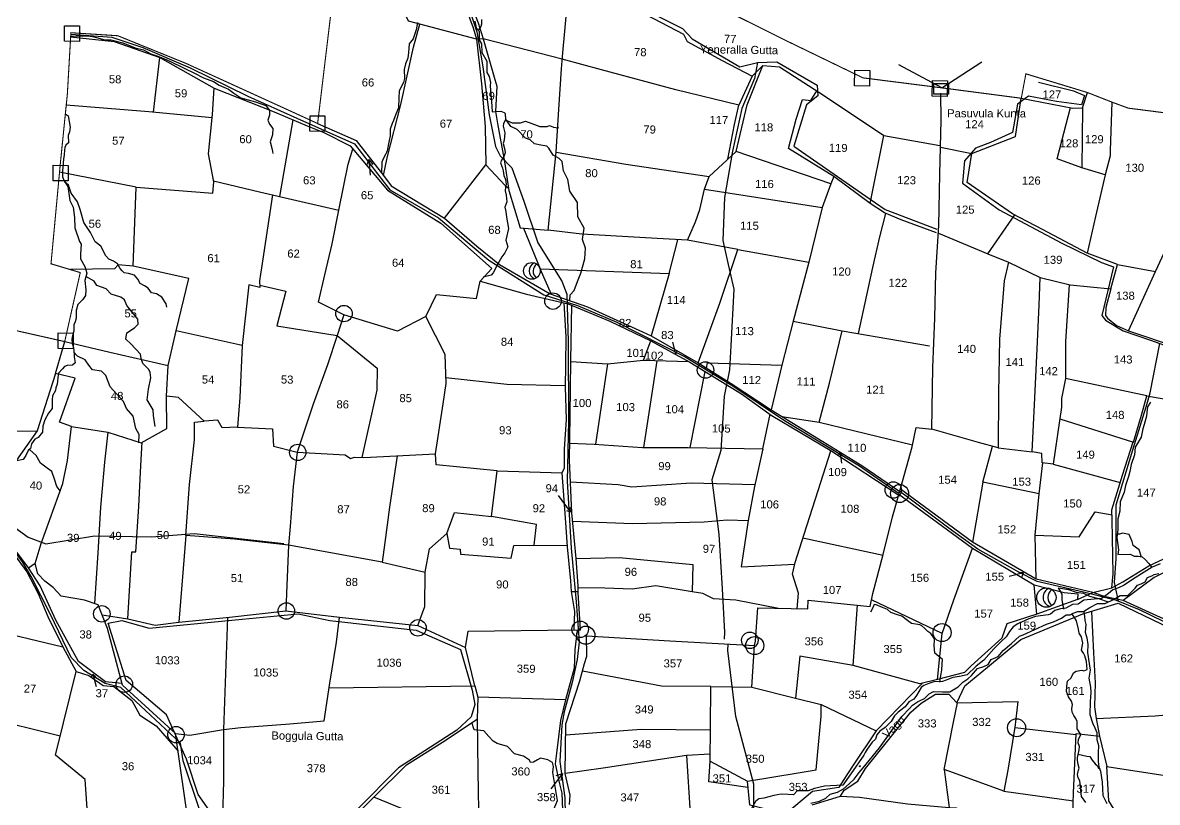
# Model space of a CAD drawing. Header units: inches. Extents: x 207447 to 213485, y 1587092 to 1593817.
# Drawn here: x 209818 to 211928, y 1591500 to 1592949 of the extents above; entities that cross this region are included whole.
import ezdxf

# ---------------------------------------------------------------- set-up
doc = ezdxf.new("R2010")
doc.units = ezdxf.units.IN
doc.header["$LTSCALE"] = 15
doc.header["$MEASUREMENT"] = 0
for name, color, linetype in [('BOUNDRY STONES', 240, 'Continuous'), ('PLOTS', 7, 'Continuous'), ('PLOTS NO', 7, 'Continuous'), ('ROADS', 1, 'Continuous'), ('STREAMS', 4, 'Continuous'), ('VILLAGE BOUNDRY', 5, 'Continuous'), ('wells', 7, 'Continuous')]:
    doc.layers.add(name, color=color, linetype=linetype)
doc.styles.get("Standard").update_dxf_attribs({"font": 'arial.ttf'})

# ---------------------------------------------------------------- blocks, each defined once
blk = doc.blocks.new('AQUEDUCT')
blk.add_circle((0, 0), 0.938)

msp = doc.modelspace()

# ---------------------------------------------------------------- linework, layer by layer
at = {"layer": 'BOUNDRY STONES', "color": 1}
for points in [[(209895.9, 1592943.3), (209923.7, 1592942.9), (209923.3, 1592914.1), (209895.6, 1592914.5)], [(211365.4, 1592860.3), (211393.2, 1592859.9), (211392.8, 1592831.1), (211365.1, 1592831.4)], [(211509.9, 1592841.1), (211537.7, 1592840.8), (211537.3, 1592811.9), (211509.6, 1592812.3)], [(211512.5, 1592835.7), (211539.6, 1592835.6), (211539.5, 1592815.7), (211512.5, 1592815.7)], [(210352.2, 1592775.7), (210379.9, 1592775.4), (210379.6, 1592746.6), (210351.8, 1592746.9)], [(209874.8, 1592683.8), (209902.6, 1592683.4), (209902.2, 1592654.6), (209874.4, 1592654.9)], [(209884.1, 1592372), (209911.9, 1592371.6), (209911.5, 1592342.8), (209883.8, 1592343.2)]]:
    msp.add_lwpolyline(points, close=True, dxfattribs=at)
for points in [[(211527.5, 1592827.7), (211447.6, 1592870.3)], [(211527.5, 1592827.7), (211601.5, 1592876.3)]]:
    msp.add_lwpolyline(points, dxfattribs=at)
for centre, radius in [((210804.1, 1592431.2), 15.3), ((210415.4, 1592408.1), 15.3), ((211087.8, 1592303.1), 15.3), ((210329.4, 1592150), 15.3), ((211437, 1592080.2), 15.3), ((211448.8, 1592073.6), 16.8), ((209965.1, 1591849.9), 15.3), ((210308.2, 1591855.2), 15.3), ((210553, 1591823.8), 15.3), ((210854.7, 1591821.1), 15.3), ((211527.7, 1591815), 16.8), ((210865.2, 1591810.2), 16.8), ((211170.2, 1591800.7), 15.3), ((211179.3, 1591790.9), 16.8), ((210006.9, 1591719.1), 15.3), ((210103, 1591625.3), 15.3), ((211666.3, 1591638.1), 16.8)]:
    msp.add_circle(centre, radius, dxfattribs=at)
at = {"layer": 'PLOTS'}
for points in [[(210513.6, 1593211.4), (210577.5, 1593122.7), (210620.3, 1593066.8), (210648.5, 1592991.7), (210664.8, 1592948.4), (210674.3, 1592918.7), (210695.9, 1592843.1), (210699.6, 1592830.6), (210697.5, 1592783.8), (210700.8, 1592761.6), (210713.7, 1592690.3), (210722.1, 1592637.2), (210743.3, 1592567.2), (210794.9, 1592562.9), (210809.8, 1592708.3), (210814.4, 1592778.2), (210819.8, 1592863.2), (210822.5, 1592892.9), (210830.7, 1592980.4), (210834.6, 1593053.7), (210836.1, 1593082.6), (210862.8, 1593153.4)], [(210506.5, 1593163.9), (210528.6, 1593162.2), (210588.2, 1593092.2), (210609.5, 1593067.1), (210635.2, 1592995.2), (210655.8, 1592939.6), (210661.9, 1592918.1), (210671.3, 1592835), (210678.1, 1592756), (210679, 1592684.8), (210715.1, 1592646), (210721.4, 1592641.3)], [(210841.3, 1593096.3), (210860.2, 1593075.5), (210899.2, 1593063.2), (210927.3, 1593012.4), (210977, 1592964.3), (211046.7, 1592927.5), (211048.8, 1592923.5), (211053.5, 1592914.1), (211119, 1592878.4), (211174.7, 1592849.7), (211194.4, 1592869.4), (211225.2, 1592866.8), (211307.3, 1592814.1), (211419.2, 1592739.2), (211523.6, 1592720.8)], [(211174.7, 1592849.7), (211149.5, 1592795.8), (211032.7, 1592823.9), (210894.1, 1592861.4), (210821.4, 1592881), (210674.3, 1592918.7), (210661.9, 1592918.1), (210535.7, 1592951.9), (210515.9, 1592990.8), (210486, 1592992.8)], [(210366.4, 1592761.5), (210438.1, 1592730.1), (210489.1, 1592664.8), (210496, 1592697.5), (210521.1, 1592796.9), (210544.8, 1592903.5), (210556.3, 1592946.4)], [(209907, 1592922.3), (209988.1, 1592914), (210073.2, 1592883.9), (210173.7, 1592827.4), (210285.5, 1592782.9), (210346.8, 1592757.2), (210377.9, 1592744.6), (210426.9, 1592720.1), (210450.6, 1592692.2), (210496.3, 1592637.4), (210595.7, 1592575.9), (210650.6, 1592527.1), (210690.3, 1592492.1), (210668.9, 1592468.6), (210754.9, 1592444.1), (210832.5, 1592426.4), (210909.9, 1592393.9), (210986.2, 1592357.6), (211058.5, 1592317.7), (211155, 1592259), (211210.2, 1592219.4), (211322.6, 1592152.2), (211447.1, 1592070.7)], [(210061, 1592782.5), (210073.2, 1592883.9)], [(211326.4, 1592663.1), (211321, 1592649.5), (211145, 1592709.2), (211165.1, 1592796.3), (211194.4, 1592869.4)], [(210029.1, 1592643.1), (210171.6, 1592631.8), (210173.2, 1592653.2), (210163.5, 1592705.3), (210171.1, 1592778.3), (210173.7, 1592827.4)], [(211393.8, 1592612.5), (211326.4, 1592663.1), (211242, 1592715.1), (211256.5, 1592769.5), (211268.1, 1592806.3), (211283.6, 1592804), (211295.1, 1592822)], [(210834.7, 1591495.7), (210836.2, 1591512.7), (210826.6, 1591553.1), (210828.1, 1591645.7), (210854, 1591725.1), (210862.5, 1591757.5), (210867.2, 1591771), (210866.4, 1591809), (211021.4, 1591799.4), (211178.8, 1591791), (211180.6, 1591798.8), (211185.3, 1591860.8), (211278, 1591859.1), (211279, 1591875.6), (211394.2, 1591863.6), (211399, 1591887.7), (211418.4, 1591960.1), (211435.5, 1592030), (211451, 1592084.5), (211472.2, 1592160.3), (211479.3, 1592196.6), (211509, 1592193.5), (211510.6, 1592307.7), (211514.2, 1592399.4), (211516.3, 1592484.1), (211521.8, 1592571.8), (211523.9, 1592667.5), (211526.2, 1592767.5), (211525.7, 1592817.9)], [(211525, 1592717.5), (211583.3, 1592705.6), (211664.3, 1592737.2), (211675.1, 1592808.4), (211771.1, 1592790.2), (211789.1, 1592790.7), (211798.5, 1592818.9)], [(211843.2, 1592801.4), (211840.5, 1592711.5), (211840.6, 1592701.3), (211831.1, 1592665.8), (211787.4, 1592679.1)], [(210170.4, 1592771.8), (210052.7, 1592783.3), (209898.8, 1592795.3)], [(211129.3, 1592694.9), (211141.5, 1592759.4), (211149.5, 1592795.8)], [(211789.1, 1592790.7), (211787.4, 1592679.1), (211742.1, 1592695.7), (211766.4, 1592791)], [(210320.4, 1592768.3), (210295.4, 1592626)], [(211854.3, 1592499.2), (211924.4, 1592486.3), (211961, 1592564.7), (211980.3, 1592614.7), (211985.7, 1592650.4), (211993.5, 1592743.5), (211996.1, 1592774.4)], [(211517.7, 1592558.1), (211451.8, 1592582.6), (211420.5, 1592595.5), (211393.8, 1592612.5), (211419.2, 1592739.2)], [(210172.9, 1592654.9), (210258.4, 1592634.6), (210282.3, 1592629), (210295.4, 1592626), (210405.8, 1592600.6), (210423.3, 1592685.8), (210431.9, 1592714.2)], [(210809.8, 1592708.3), (210939.3, 1592685.7), (211094.3, 1592663)], [(211148.1, 1592527.1), (211054.5, 1592544.4), (211069.2, 1592578.6), (211077.3, 1592601.8), (211085.7, 1592639.6), (211094.3, 1592663), (211145, 1592709.2)], [(211831.1, 1592665.8), (211813.2, 1592588.5), (211797.5, 1592520.2), (211714.4, 1592564.4), (211659, 1592593.8), (211574.5, 1592651.9), (211583.3, 1592705.6)], [(210489.1, 1592664.8), (210503.2, 1592645.6), (210602.6, 1592585.6), (210679, 1592684.8)], [(210023.4, 1592496.1), (210029.1, 1592643.1), (209886.4, 1592670.9)], [(211085.7, 1592639.6), (211304.6, 1592605)], [(211321, 1592649.5), (211304.6, 1592605), (211280, 1592503.6), (211250.7, 1592394), (211342.1, 1592375.9)], [(210282.3, 1592629), (210262.1, 1592493.1), (210260.3, 1592481.1), (210258.5, 1592469), (210258.9, 1592456.5), (210238.6, 1592461.3), (210225.9, 1592348.8), (210103.4, 1592375.9)], [(210567.5, 1592402.7), (210515.2, 1592375.1), (210415.2, 1592405.6), (210367.7, 1592429.4), (210379.8, 1592480.2), (210393.5, 1592538), (210405.8, 1592600.6)], [(211372.5, 1592370.8), (211387.8, 1592442.2), (211398.9, 1592494), (211412.2, 1592550.8), (211423.2, 1592594.4)], [(211520.9, 1592557.3), (211613.1, 1592519.3), (211662.9, 1592591.7)], [(210602.6, 1592585.6), (210662.2, 1592533.7), (210704.4, 1592499.4), (210799.1, 1592444.6), (210868.3, 1592420.8), (210970.6, 1592374.4), (210987, 1592366.9), (211074.2, 1592316.5), (211135.6, 1592278), (211209.8, 1592229.1), (211305.7, 1592170.2), (211378.5, 1592125.9), (211449, 1592077.5)], [(210749.1, 1592566.7), (210780.5, 1592491.2), (211020.5, 1592482.8), (211036.2, 1592545.4)], [(211054.5, 1592544.4), (210998, 1592547.6), (210857.7, 1592555.6), (210794.9, 1592562.9)], [(211074.2, 1592316.5), (211114.6, 1592427.3), (211148.1, 1592527.1), (211280, 1592503.6)], [(211613.1, 1592519.3), (211651.5, 1592503.5), (211710.2, 1592475.1), (211766.2, 1592461.3), (211841.8, 1592454.2), (211854.3, 1592499.2), (211797.5, 1592520.2)], [(210126.6, 1591455.6), (210110.1, 1591571.5), (210102.1, 1591627.2), (210003.3, 1591717.1), (209975.7, 1591822.7), (209958.5, 1591866.7), (209933.1, 1591875.3), (209889.7, 1591883), (209874.6, 1591898.8), (209859.1, 1591910.4), (209846.3, 1591924), (209841.2, 1591943.7), (209852.3, 1591980.8), (209892.6, 1592092.1), (209900.9, 1592135.2), (209908.6, 1592198.2), (209886.4, 1592206.2), (209915.2, 1592287.7), (209878.8, 1592296.6), (209896, 1592356), (209980, 1592336.5), (210088.1, 1592311.5), (210103.4, 1592375.9), (210126.6, 1592473.1), (210023.4, 1592496.1), (209995.6, 1592498.5), (209988.9, 1592491.2), (209906.5, 1592489.8)], [(210801.5, 1592443.8), (210780.5, 1592491.2)], [(211651.5, 1592503.5), (211643.5, 1592469), (211634.8, 1592360.4), (211632.7, 1592260.4), (211632.3, 1592158.4), (211595.5, 1592168.3), (211509, 1592193.5)], [(211874.4, 1592376.1), (211924.4, 1592486.3)], [(210217.5, 1592196.9), (210282.7, 1592193.9), (210284.5, 1592161.9), (210328.2, 1592150.7), (210417.7, 1592145.7), (210427.3, 1592138.4), (210434.7, 1592140.9), (210452.2, 1592140.4), (210585.5, 1592147.1), (210599.8, 1592240.5), (210605.6, 1592277.9), (210603.5, 1592331.8), (210567.5, 1592402.7), (210587.5, 1592443.8), (210662, 1592436.3), (210668.9, 1592468.6)], [(211020.5, 1592482.8), (210987, 1592366.9)], [(211632.3, 1592158.4), (211695.4, 1592150.8), (211700.2, 1592251.5), (211704.5, 1592342.5), (211708.4, 1592423.5), (211710.2, 1592475.1)], [(210258.8, 1592460.7), (210307.4, 1592449.9), (210290.7, 1592385.5), (210402.5, 1592367.2), (210477.4, 1592306.7), (210476.2, 1592265.9), (210448.8, 1592140.5)], [(211764.2, 1592461.8), (211757.5, 1592356.3), (211757.1, 1592287.4), (211749.6, 1592250.2), (211749.8, 1592234.3), (211746.1, 1592208.9), (211734.5, 1592128.2), (211714.2, 1592130.6), (211713.5, 1592148.2), (211695.4, 1592150.8)], [(211841.8, 1592454.2), (211832.2, 1592419.1), (211831.5, 1592404.8), (211835.7, 1592399.8), (211852, 1592386.2), (211874.4, 1592376.1), (211964.8, 1592345.8), (212010.8, 1592331.2), (211997.8, 1592386.9), (212008.4, 1592388.1), (212048.4, 1592384.2)], [(210824.2, 1592428.3), (210828.1, 1592364.8), (210827.5, 1592312.8), (210826.8, 1592271.8), (210828.8, 1592210.9), (210824.9, 1592156.3), (210824.9, 1592120.2), (210820.7, 1592111.9), (210826.9, 1592028.6), (210830.3, 1591974.7), (210836.7, 1591911.1), (210838.2, 1591891.6), (210844, 1591854.3), (210842.6, 1591820.1), (210855.2, 1591819.6)], [(210855.2, 1591820.1), (210850.8, 1591888.9), (210851, 1591901.7), (210847.1, 1591952.7), (210839.1, 1592037.6), (210834.9, 1592135.6), (210836, 1592218.8), (210837.2, 1592321), (210839.4, 1592423.5)], [(209452.5, 1592415.5), (209509.9, 1592366.4), (209587.3, 1592281.1), (209646.3, 1592199.2), (209665.8, 1592171.1), (209698.4, 1592098.9), (209730.1, 1592055.9), (209760.1, 1592016.2), (209809, 1591950.6), (209825.7, 1591928.2), (209846.5, 1591887.4), (209864.9, 1591844.8), (209892.4, 1591788.4), (209917.3, 1591742.8)], [(209828.5, 1591935.6), (209771.6, 1592011), (209744.8, 1592052.7), (209702.4, 1592104.7), (209665.2, 1592187.9), (209613.3, 1592258.3), (209563.5, 1592319.4), (209515.8, 1592374.2), (209464, 1592416.1)], [(210415.2, 1592405.6), (210402.5, 1592367.2), (210384.5, 1592312.5), (210358.3, 1592239.7), (210328.2, 1592150.7), (210321.1, 1592086.5), (210315, 1592012.3), (210312.1, 1591977.3), (210308.6, 1591887.7), (210307.3, 1591855.7), (210407.1, 1591843.9), (210552.8, 1591828), (210641.1, 1591787.2), (210646.6, 1591817.8), (210842.6, 1591820.1)], [(211250.7, 1592394), (211229.6, 1592312.1), (211209.8, 1592229.1)], [(210837.2, 1592318.9), (210905.3, 1592314.4), (210972.2, 1592321.2), (210986.2, 1592357.6)], [(211299, 1592206), (211318.1, 1592278.7), (211342.1, 1592375.9), (211406.8, 1592365.1), (211504.3, 1592348.2)], [(210225.9, 1592348.8), (210221.4, 1592251.9), (210217.5, 1592196.9), (210188.7, 1592195.7), (210180.5, 1592210), (210155.4, 1592207.8), (210107.8, 1592252.3), (210085.1, 1592254.8), (210088.1, 1592311.5)], [(210972.2, 1592321.2), (211056.7, 1592318.7)], [(210973.1, 1592159.3), (210997.8, 1592320.5)], [(211089.6, 1592306.8), (211091.4, 1592316.8), (211229.6, 1592312.1)], [(211908.8, 1592255), (212000.4, 1592239.3), (212010.8, 1592331.2), (212100.2, 1592321.8), (212143.2, 1592317.3), (212212.5, 1592256.3), (212249.6, 1592228.1), (212267.8, 1592302.5), (212268.4, 1592321.9)], [(209878.8, 1592296.6), (209844.7, 1592189.8), (209806.5, 1592135.6), (209789.8, 1592114.8), (209768.7, 1592041.5), (209761.4, 1592026.7)], [(210905.3, 1592314.4), (210883.4, 1592165.2)], [(211059.3, 1592159.1), (211087.4, 1592300.1)], [(210826.8, 1592274), (210718.5, 1592276.5), (210605.1, 1592288.9)], [(211746.7, 1592212.7), (211884.1, 1592169.3), (211898.4, 1592219), (211908.8, 1592255), (211757.1, 1592287.4)], [(209908.6, 1592198.2), (209976.4, 1592187.5), (210038, 1592167.6), (210085.9, 1592194.6), (210085.1, 1592254.8)], [(210835.3, 1592167.3), (210880.9, 1592165.3), (210970.4, 1592159.3), (211055.8, 1592159.2), (211194.2, 1592156.5), (211207.8, 1592221.1)], [(211229.9, 1592216.7), (211299, 1592206), (211472.9, 1592163.9)], [(209665.2, 1592187.9), (209844.7, 1592189.8)], [(210486.5, 1591946.2), (210312.1, 1591977.3), (210211.5, 1591988.4), (210121, 1591995.4), (210128.3, 1592090.3), (210137.1, 1592173.3), (210137.1, 1592206.3), (210155.4, 1592207.8)], [(209976.4, 1592187.5), (209970, 1592131.6), (209962.6, 1592047.9), (209957.8, 1591963.2), (209951.3, 1591869.2)], [(210013.2, 1591840.8), (210020.8, 1591965.4), (210028.2, 1591965), (210033.6, 1592049.3), (210037.8, 1592125.6), (210040.2, 1592168.8)], [(211843.4, 1591898.3), (211846.2, 1591924.5), (211844.1, 1592024.7), (211843.7, 1592043.4), (211863.4, 1592107.8), (211882.9, 1592169.6)], [(210700, 1592115.6), (210586.6, 1592126.8), (210585.6, 1592147.1)], [(211194.2, 1592156.5), (211179.1, 1592086.6), (211167.4, 1592023.3), (211154.4, 1591937.3), (211253.7, 1591942.2)], [(211258.5, 1591859.4), (211260.6, 1591888.4), (211249.4, 1591923.9), (211254.4, 1591945.5), (211271.1, 1591997.7), (211297.2, 1592079.4), (211321, 1592153.2)], [(211708.2, 1592072.8), (211603.6, 1592094.7), (211621.6, 1592161.3)], [(210514.4, 1592143.5), (210499.8, 1592048.3), (210491.2, 1591982.4), (210486.5, 1591946.2), (210566.7, 1591927.2)], [(211700.9, 1591996), (211708.2, 1592072.8), (211715, 1592130.5)], [(211734.5, 1592128.2), (211859.3, 1592094.3)], [(210769.1, 1591977.3), (210773.6, 1592015.8), (210689.5, 1592031.1), (210700, 1592115.6), (210820.7, 1592111.9)], [(212228.8, 1592118.2), (212227.3, 1592078.6), (212227.4, 1592027.7), (212150.8, 1592006.8), (212077.4, 1591986.7), (212030.9, 1591964.5), (212003, 1591954.2), (211961.3, 1591937.5), (211922.5, 1591917.4), (211864.5, 1591874.8), (211831.6, 1591881.2), (211808.3, 1591889.7), (211843.4, 1591898.3), (211864.2, 1591909.2), (211912.5, 1591939.1), (211969.4, 1591965.7), (211991.7, 1591974.3), (212013.7, 1591983.1)], [(211179.8, 1592089.6), (211061.3, 1592092.6), (210950.9, 1592085.6), (210925.3, 1592089.5), (210836.7, 1592094.5)], [(211603.6, 1592094.7), (211584.3, 1591983.4)], [(211447.6, 1592072.3), (211584.2, 1591971.7), (211698.8, 1591904), (211754.8, 1591889.7), (211780.5, 1591887.1), (211779.4, 1591876.3), (211808.3, 1591889.7)], [(211808.3, 1591889.7), (211702.8, 1591914.5), (211584.3, 1591983.4), (211450.2, 1592081.4)], [(210606.5, 1591999.5), (210621, 1592038.4), (210689.5, 1592031.1)], [(210840.6, 1592022.4), (210952.1, 1592018), (211085.5, 1592021), (211127.8, 1592024.8), (211167.4, 1592023.3)], [(211702.8, 1591914.5), (211700.9, 1591996), (211782.7, 1591992.8), (211812.4, 1592039.3), (211843.9, 1592034)], [(210552.8, 1591828), (210565.9, 1591863.6), (210566.7, 1591927.2), (210574.6, 1591970.9), (210606.5, 1591999.5), (210611.6, 1591972), (210631.7, 1591970), (210631.8, 1591960.9), (210726.3, 1591953.4), (210731.1, 1591977.1), (210830.1, 1591977.6)], [(210121, 1591995.4), (210108.3, 1591834.7)], [(211269.1, 1591991.3), (211418.1, 1591958.8)], [(211704.2, 1591849.3), (211648.4, 1591831.4), (211638.8, 1591804.4), (211582, 1591753), (211569.6, 1591740.6), (211519.3, 1591727.7), (211528, 1591813.6), (211549.9, 1591876.2), (211584.2, 1591971.7)], [(210002.4, 1591720.5), (209971.9, 1591723.7), (209921.8, 1591761.1), (209879.3, 1591838), (209850.2, 1591902), (209828.5, 1591935.6), (209841.3, 1591943.9)], [(210847.1, 1591952.7), (210927.9, 1591954.5), (211064.1, 1591941.8), (211063.2, 1591890.9)], [(211223.7, 1591860.1), (211144.4, 1591875.2), (211102.6, 1591877.8), (211082.7, 1591887.4), (211063.2, 1591890.9), (210995.1, 1591901.8), (210951.2, 1591895.7), (210900.4, 1591897.5), (210850.9, 1591898.1)], [(211779.4, 1591876.3), (211704.2, 1591849.3), (211698.8, 1591904)], [(210838.2, 1591891.6), (210850.9, 1591891.5)], [(211528, 1591813.6), (211396.6, 1591875.7)], [(212478.1, 1591560.4), (212449, 1591561.1), (212446.2, 1591552.7), (212374.8, 1591575.5), (212316, 1591596.2), (212293.1, 1591638.3), (212280.7, 1591651), (212202.7, 1591663.2), (212192.6, 1591665.3), (212188, 1591680.2), (212189.8, 1591694.1), (212172.3, 1591686), (212151.7, 1591699.7), (212108.9, 1591732.6), (212055.1, 1591784.6), (212039.9, 1591800.2), (212004.1, 1591814.1), (211933.7, 1591843.3), (211864.5, 1591874.8)], [(209965.9, 1591847.8), (210013.2, 1591840.8), (210064.2, 1591828.8), (210108.3, 1591834.7), (210202.3, 1591843.4), (210307.3, 1591855.7)], [(211286.3, 1591494.8), (211338.7, 1591511), (211345.8, 1591521.8), (211371.2, 1591538.7), (211385.6, 1591562.3), (211469.4, 1591667), (211488.6, 1591683.7), (211515.4, 1591700.3), (211540.1, 1591700.5), (211555.1, 1591684.7), (211569.9, 1591716.3), (211612.1, 1591751), (211674.4, 1591802.1), (211789.6, 1591849.7), (211855.3, 1591869.5), (211981.6, 1591808.9)], [(211519.3, 1591727.7), (211486.6, 1591719.5), (211362.5, 1591754.1), (211370.5, 1591866.1)], [(211805.4, 1591854.4), (211809.5, 1591777.4), (211812.5, 1591721.5), (211811.5, 1591676.9), (211814.5, 1591655.2), (211924.1, 1591660.4), (212034.4, 1591670.1), (212163.8, 1591676.3)], [(210102.1, 1591627.2), (210128.6, 1591624.1), (210191.6, 1591634.9), (210223.8, 1591638.3), (210314.9, 1591645.6), (210378.6, 1591650.7), (210388.9, 1591721.3), (210401.7, 1591797.3), (210407.3, 1591843.8)], [(210198.6, 1591843.1), (210191.6, 1591634.9), (210191.1, 1591539), (210188, 1591427)], [(209747.6, 1591823.1), (209892.4, 1591788.4)], [(210848.9, 1591819.8), (210845, 1591782.7), (210843.6, 1591749), (210827.2, 1591689.8), (210818, 1591651.3), (210810.9, 1591590.8), (210808.3, 1591571), (210816.5, 1591534.1), (210820.4, 1591516.8), (210822.9, 1591455.4)], [(210387.7, 1591712.6), (210658.6, 1591716.3), (210641.1, 1591787.2)], [(211173.7, 1591713.7), (211178.8, 1591791)], [(209746.1, 1591771.4), (209769.2, 1591759.7), (209747.2, 1591657.9), (209887.8, 1591623.2)], [(211362.5, 1591754.1), (211263.5, 1591770.9), (211255.1, 1591692.9), (211303, 1591681.3), (211405.1, 1591632.1), (211470.4, 1591699.4), (211491, 1591720.6)], [(209937.9, 1591487.8), (209934.1, 1591541.7), (209879, 1591587.4), (209893.7, 1591647), (209917.3, 1591742.8), (209940.6, 1591735.2), (209967.5, 1591716.8), (209987.4, 1591714.7), (210021.1, 1591688.8), (210035.6, 1591661.8), (210065.9, 1591641.4), (210106.8, 1591594.7)], [(211097.9, 1591714.6), (211006, 1591715.4), (210858.7, 1591743.3)], [(210658.6, 1591716.3), (210664.4, 1591695), (210662.9, 1591654.2), (210664.6, 1591557.6), (210666.5, 1591448.4), (210666.7, 1591441.9), (210570.1, 1591458.6), (210539.8, 1591462.1), (210539.3, 1591481.3), (210470.8, 1591508.8), (210531.4, 1591569.2), (210598.7, 1591611.5), (210662.9, 1591654.2)], [(211096.6, 1591576), (211097.2, 1591639.2), (211097.9, 1591714.6), (211173.7, 1591713.7), (211255.1, 1591692.9)], [(210827.2, 1591689.8), (210664.4, 1591695)], [(211642.8, 1591520.5), (211549.1, 1591554.2), (211531.6, 1591560.5), (211549, 1591648.7), (211556.2, 1591684.7)], [(211555.1, 1591684.7), (211668.9, 1591687.2), (211663.2, 1591638.8), (211776.9, 1591625.5)], [(211405.1, 1591632.1), (211362.3, 1591568.7), (211343.8, 1591540), (211335.5, 1591527.1), (211287, 1591519.3), (211236.6, 1591477.4), (211170, 1591494.4), (211165.7, 1591538.7), (211259.9, 1591554), (211293.3, 1591559.6), (211302.7, 1591659.7), (211303, 1591681.3)], [(211814.5, 1591655.2), (211820.4, 1591622.5), (211834.1, 1591565.9), (211942.6, 1591549.2), (212073.5, 1591528), (212129.3, 1591521), (212152.3, 1591619.4), (212167.4, 1591673.9)], [(210827.8, 1591624.9), (210967.9, 1591635.4), (211097.1, 1591634.2)], [(211663.2, 1591639.1), (211649.9, 1591559.4), (211642.8, 1591520.5), (211771.9, 1591502.4)], [(211956.1, 1591426.8), (211893.5, 1591441.7), (211805, 1591456.2), (211770.1, 1591460.8), (211772.5, 1591516.8), (211777, 1591627.6), (211820.4, 1591622.5)], [(211096.7, 1591589.3), (211052.4, 1591586.7), (210897.6, 1591563), (210826.6, 1591553.1)], [(211052.4, 1591586.7), (211059.1, 1591478.6), (210838, 1591446.9)], [(211166.8, 1591527.1), (211094.2, 1591537.8), (211096.6, 1591576), (211165.7, 1591538.7)], [(211531.6, 1591560.5), (211541.1, 1591490.1), (211554.5, 1591489.4), (211556.5, 1591455.9), (211607.1, 1591451.4), (211648.9, 1591445.5), (211701.1, 1591435.8), (211768.3, 1591426.3)], [(211966.4, 1591432.7), (211958.5, 1591434.4), (211938.8, 1591438.6), (211896.9, 1591447.7), (211867.9, 1591454), (211838.1, 1591502.1), (211834.1, 1591565.9)], [(210470.8, 1591508.8), (210437.6, 1591475.8), (210412.3, 1591459.4), (210339.3, 1591416), (210258.7, 1591434.1), (210188, 1591427)], [(211338.7, 1591511), (211374.5, 1591509), (211463.3, 1591496.5), (211541.1, 1591490.1)]]:
    msp.add_lwpolyline(points, dxfattribs=at)
at = {"layer": 'PLOTS NO'}
for points in [[(210459.1, 1592686), (210461.5, 1592694.4), (210469.3, 1592685)], [(210461.5, 1592694.4), (210464.1, 1592665.2)], [(211032.6, 1592333.1), (211027, 1592355.1)], [(211029.8, 1592339.7), (211032.6, 1592333.1), (211034.6, 1592337.9)], [(211335.7, 1592145.7), (211338, 1592149.4), (211341.7, 1592146.1)], [(211338, 1592149.4), (211340.8, 1592130)], [(210836.5, 1592039.7), (210814.4, 1592069.6)], [(210829.1, 1592042.3), (210836.5, 1592039.7), (210836.1, 1592047.5)], [(211679, 1591926), (211652.3, 1591919.5)], [(211677, 1591919.2), (211679, 1591926), (211669.9, 1591926.5)], [(209945.9, 1591732.8), (209948.5, 1591737.9), (209953.8, 1591732.9)], [(209948.5, 1591737.9), (209954.2, 1591714.7)], [(210821.7, 1591552.9), (210800, 1591524.5)], [(210810.1, 1591549.2), (210821.7, 1591552.9), (210818.9, 1591540.3)]]:
    msp.add_lwpolyline(points, dxfattribs=at)
at = {"layer": 'ROADS', "color": 1}
for points in [[(210867, 1593148.7), (210854.3, 1593096), (210883.7, 1593075.2), (210902.7, 1593068.7), (210926.3, 1593029.1), (210980.4, 1592970.1), (211045.3, 1592938), (211063, 1592918.9), (211151.8, 1592866.8), (211184.2, 1592874.6), (211220.2, 1592876.3), (211295.6, 1592832.5), (211296.4, 1592813), (211275.9, 1592796.4), (211251.8, 1592719.1), (211386.1, 1592626.3), (211421.7, 1592601.7), (211518, 1592565.1)], [(210637.4, 1593006.9), (210662.5, 1592931.6), (210673.7, 1592867), (210685.7, 1592777.3), (210697, 1592718.9), (210705.9, 1592701.1), (210727.3, 1592678.9), (210750, 1592617.1), (210775.9, 1592539.3), (210820.5, 1592468.4), (210829.9, 1592444.3), (210832.3, 1592356.3), (210832.9, 1592208.8), (210830.7, 1592096.7), (210838, 1591972.1), (210847.5, 1591871.9), (210852.9, 1591797.9), (210849.1, 1591764.7), (210840, 1591722.1), (210824.7, 1591667.9), (210820.7, 1591643.6), (210817, 1591575.6), (210826, 1591508.1), (210827.4, 1591445.6)], [(209907.3, 1592927.5), (209983.8, 1592922.2), (210041, 1592902.8), (210129.3, 1592865), (210236.6, 1592812.2), (210328, 1592771.4), (210435.2, 1592723.5), (210477.9, 1592668), (210500.9, 1592638), (210591.4, 1592586.3), (210685.1, 1592507.2), (210786.8, 1592442.7), (210849.8, 1592423.3), (210922.6, 1592392.1), (211049.7, 1592327.6), (211138.5, 1592273.6), (211234.7, 1592209), (211373.9, 1592125.1), (211448, 1592073.9)], [(211184.2, 1592874.6), (211179, 1592845.1), (211155.4, 1592789.1), (211138, 1592710.2), (211122.9, 1592623.6), (211119.7, 1592544.2), (211129.9, 1592499.1), (211140.3, 1592453.6), (211134.7, 1592348.2), (211132.4, 1592303.5), (211122.7, 1592254.7), (211116, 1592153.7), (211099.4, 1592099), (211112.5, 1591998.1), (211118.5, 1591896.2), (211123.3, 1591816), (211122.4, 1591803)], [(210146, 1591487.9), (210116, 1591576.4), (210111.3, 1591609.2), (210037.1, 1591678.8), (210000.4, 1591713.2), (209971.1, 1591720.5), (209931.4, 1591744.6), (209908.2, 1591768.6), (209869.8, 1591848.7), (209833.6, 1591919.4), (209817.6, 1591946.4), (209753.6, 1592032.2), (209712.8, 1592086.7), (209698.1, 1592106.4), (209665.3, 1592179.9), (209627.7, 1592233.8), (209573.4, 1592303.1), (209513.8, 1592370.5), (209457.6, 1592415.8)], [(209741.4, 1592048.5), (209789.5, 1592020.5), (209828.1, 1591992.7), (209860.9, 1591979.8), (209951.3, 1591995.2), (210057.7, 1591993.3), (210136.7, 1591999.1), (210303.7, 1591980.7)], [(209976.8, 1591832.8), (210002.2, 1591837.4), (210053, 1591823.5), (210225.8, 1591839.9), (210330.1, 1591849.8), (210388.8, 1591837.5), (210549.6, 1591819.5), (210632, 1591783.3), (210654.1, 1591708), (210658.7, 1591681.6), (210651.7, 1591658.7), (210625.1, 1591633.6), (210516.5, 1591563.8), (210439, 1591485.4), (210337.2, 1591424.7), (210256.6, 1591443.2), (210204.3, 1591428.6), (210192.3, 1591445.4), (210144, 1591514.2), (210122.3, 1591579.9), (210085.1, 1591662.1), (210010.3, 1591725.7), (209976.8, 1591832.8)]]:
    msp.add_lwpolyline(points, dxfattribs=at)
at = {"layer": 'ROADS'}
for points in [[(211707, 1592838.1), (211771.9, 1592822.1), (211792.4, 1592813.3), (211786.9, 1592795.9), (211740.7, 1592802.3), (211688.3, 1592812.1), (211668.2, 1592797.3), (211658.8, 1592745), (211617.6, 1592726.3), (211590.2, 1592715.8), (211569.4, 1592692.3), (211565.6, 1592650.4), (211633.9, 1592600.8), (211750.3, 1592538.7), (211824.5, 1592503.3), (211846.4, 1592495.1), (211825, 1592404.7), (211832, 1592395.7), (211864.4, 1592375.7), (211915.4, 1592358.5), (211976.2, 1592337)], [(211856.1, 1591873.2), (211848.6, 1591908.3), (211851.8, 1591952.6), (211851.5, 1592052.3), (211882.6, 1592154.6), (211907.5, 1592234.6), (211915, 1592260.5), (211933, 1592352.3)], [(211984, 1591813.8), (211894.8, 1591857.3), (211852.4, 1591874.7), (211790.6, 1591890.3), (211704.4, 1591910.2), (211670.6, 1591927.4), (211594.5, 1591970.4), (211545.2, 1592005.2), (211463.2, 1592066.5), (211448.9, 1592077.1)], [(211179.4, 1590556.2), (211183.3, 1590601.5), (211192.9, 1590712.5), (211218.1, 1590933.9), (211229.5, 1591003.8), (211243.3, 1591013.9), (211240.4, 1591037.1), (211202, 1591132.3), (211188.6, 1591178), (211189.2, 1591307.9), (211177.9, 1591393.1), (211177.8, 1591533.5), (211144.1, 1591659.2), (211129.2, 1591781.6), (211129.8, 1591793.6)]]:
    msp.add_lwpolyline(points, dxfattribs=at)
at = {"layer": 'STREAMS', "color": 4}
for points in [[(210552.2, 1592949.1), (210549.7, 1592935.3), (210544.2, 1592919), (210536.7, 1592909.5), (210535.1, 1592893.2), (210534.4, 1592882.8), (210529.7, 1592872.1), (210527.6, 1592861.7), (210527.7, 1592845.4), (210525.9, 1592837.5), (210521.6, 1592829.9), (210518.3, 1592821.5), (210517.3, 1592808.9), (210516.8, 1592790.5), (210512.1, 1592778.7), (210507.5, 1592767), (210505.1, 1592761.6), (210501.3, 1592751), (210501.3, 1592743.9), (210501.2, 1592738.8), (210499.4, 1592730.1), (210495.5, 1592710.9), (210494.6, 1592707.5), (210492.8, 1592703.8), (210488.5, 1592696), (210485.6, 1592689.5), (210485.3, 1592668.9)], [(210658.7, 1592951.5), (210661.1, 1592939.5), (210666.8, 1592933.3), (210667, 1592924.1), (210667.1, 1592916.9), (210671.1, 1592909.5), (210671.8, 1592893.7), (210681.2, 1592877.1), (210681.3, 1592868.6), (210680.9, 1592856.1), (210685.7, 1592848.8), (210687.9, 1592837.8), (210687.1, 1592831.3), (210690.5, 1592793.5), (210691.1, 1592783.1), (210698.3, 1592783.8), (210707.2, 1592784.6), (210713.6, 1592781.7), (210715.1, 1592779.9), (210715.9, 1592768.5), (210712.3, 1592761.7), (210711.7, 1592756.2), (210714.3, 1592744.3), (210713.6, 1592730.3), (210711.6, 1592724.3), (210714.6, 1592712.5), (210715.1, 1592707), (210712.4, 1592700), (210708.3, 1592693), (210706.6, 1592688.3), (210710.1, 1592678.1), (210711.2, 1592673.6), (210712.9, 1592664.6), (210716.1, 1592657.2), (210716.8, 1592648.9), (210715.8, 1592642.8), (210714.9, 1592636), (210716.9, 1592628), (210718, 1592615.9), (210714.8, 1592606.2), (210716.7, 1592598.1), (210717.5, 1592587.2), (210721.1, 1592566.5), (210716.4, 1592544.8), (210719.9, 1592532.2), (210714.8, 1592520.8), (210709.2, 1592513.3), (210701.6, 1592500.6), (210692.8, 1592483.9), (210689.2, 1592479.5), (210674.4, 1592475.6)], [(210671.4, 1592954.5), (210671.3, 1592946.2), (210669.9, 1592941.7), (210665.8, 1592935.5)], [(209907.3, 1592924), (209917.1, 1592924.5), (209927.9, 1592924.4), (209938.8, 1592924.2), (209947.8, 1592923.3), (209955, 1592921.1), (209970.4, 1592917.2), (209982.5, 1592917), (210004.4, 1592911.5), (210026.9, 1592902), (210042.7, 1592898.5), (210056.3, 1592890.9), (210069, 1592886.8), (210081.6, 1592881.4), (210091.2, 1592877.2), (210117.9, 1592864.4), (210137.1, 1592855.2), (210154, 1592846.2), (210172.7, 1592839.7), (210183.4, 1592832.6), (210200.7, 1592825.5), (210210.4, 1592817.7), (210223.6, 1592809.3), (210251.1, 1592801.9), (210269.9, 1592794.8), (210276.6, 1592785.5), (210276.7, 1592776.9), (210273.8, 1592767.4), (210277, 1592759.9), (210283.2, 1592752.2), (210282.5, 1592740.6), (210278.2, 1592727.4), (210281.7, 1592712.9), (210283, 1592705.4)], [(209896.9, 1592779.4), (209902.2, 1592775.7), (209906, 1592754.4), (209905.1, 1592746), (209902.4, 1592738.9), (209903.2, 1592725.3), (209898.1, 1592721.4), (209896.1, 1592716.8), (209895.6, 1592712), (209894.9, 1592703.2), (209894, 1592695.3), (209892.1, 1592673.5), (209891.8, 1592662.3), (209895.1, 1592654.8), (209901.6, 1592644.3), (209905.3, 1592618.2), (209911.8, 1592606), (209914.5, 1592587), (209914.6, 1592567.2), (209923.7, 1592542.1), (209926.7, 1592537.4), (209925.2, 1592518.5), (209925.3, 1592509.8), (209933.4, 1592495.8), (209936.9, 1592482.9), (209933.3, 1592469.4), (209935.5, 1592452.1), (209934.4, 1592441.8), (209930, 1592434.2), (209920.4, 1592424.7), (209917.4, 1592413.9), (209917.3, 1592405.2), (209917.3, 1592399.7), (209915.2, 1592392.5), (209913.1, 1592387.1), (209912.9, 1592375.7), (209909.7, 1592364), (209909.5, 1592360.8), (209910, 1592352.5), (209912.3, 1592345.3), (209913.4, 1592332.9), (209913.3, 1592327.5), (209915.4, 1592316.8), (209910.5, 1592312.1), (209900.4, 1592311.4), (209895.5, 1592309.5), (209891.8, 1592305.3), (209884.5, 1592297.5), (209883.6, 1592293.9), (209882.2, 1592277), (209879.5, 1592270), (209878.8, 1592265.2), (209873.2, 1592255), (209872.9, 1592247.8), (209872.9, 1592231.4), (209865.9, 1592222.8), (209859.3, 1592210.3), (209855.5, 1592198.9), (209854.8, 1592187.6), (209846.6, 1592177.6), (209840.4, 1592174.9), (209834.3, 1592165.9), (209832.1, 1592157.3), (209828.1, 1592153.7), (209823.9, 1592144.5), (209818.5, 1592136.5), (209806.8, 1592134.4)], [(210835.2, 1592432.1), (210835.8, 1592442.7), (210843.6, 1592450.8), (210849.6, 1592467.5), (210856, 1592483.3), (210863.1, 1592510.1), (210864.8, 1592529.8), (210859.2, 1592545.7), (210862.4, 1592567), (210850.5, 1592587.7), (210849.7, 1592614.6), (210835.4, 1592635.7), (210832, 1592657.5), (210823.4, 1592673.5), (210821.5, 1592690.5), (210815.9, 1592696.6), (210804.4, 1592702.5), (210796.1, 1592715.6), (210792.5, 1592719), (210781.6, 1592721.3), (210769.5, 1592723.5), (210761.5, 1592731.2), (210753, 1592734), (210737.6, 1592750.2), (210725.7, 1592756.1), (210717.6, 1592767.8), (210715.1, 1592768.4), (210728.4, 1592762.9), (210743.8, 1592762.5), (210752.8, 1592765.7), (210764.8, 1592761.3), (210779.8, 1592755.8), (210793.3, 1592756), (210797.9, 1592757.5), (210805.3, 1592754.5), (210813.5, 1592753.5), (210815.3, 1592754.2)], [(210085.7, 1592420.2), (210084.8, 1592426.1), (210076.8, 1592438.6), (210066.6, 1592445), (210057.7, 1592446.7), (210051.5, 1592455.5), (210044.1, 1592459.8), (210036.2, 1592464.1), (210032.2, 1592471.9), (210025.5, 1592479.6), (210014.7, 1592482.6), (210006.8, 1592483.7), (210003.1, 1592487.5), (209999.4, 1592492.1), (209994.3, 1592500.5), (209986.7, 1592505.3), (209977.8, 1592509.4), (209972.4, 1592515.2), (209963.4, 1592533.5), (209952.5, 1592541.2), (209943.9, 1592558.7), (209931.8, 1592577.2), (209925, 1592601.8), (209920, 1592615.9), (209908.3, 1592632), (209903.1, 1592646.8), (209895.3, 1592653.1)], [(210064.3, 1592198.1), (210060.9, 1592218.8), (210060.7, 1592229.1), (210049.6, 1592247.9), (210052.1, 1592267.5), (210056.1, 1592288.7), (210054.7, 1592298.7), (210052.6, 1592304.2), (210041, 1592315.4), (210038.1, 1592324.4), (210037.1, 1592332.4), (210019.1, 1592352), (210009.5, 1592360.5), (210011.4, 1592372.3), (210025.6, 1592381.4), (210032.9, 1592388.7), (210031.9, 1592397.9), (210011.4, 1592423.2), (210007.3, 1592433.6), (210000.4, 1592438.3), (209982.1, 1592444.3), (209972.9, 1592454.2), (209955.9, 1592460.5), (209950.9, 1592468.3), (209935.2, 1592477)], [(210033.6, 1592168), (210034.2, 1592183.3), (210028.4, 1592194.2), (210023.3, 1592217.2), (210010.8, 1592231.8), (210005.6, 1592244.4), (209980.4, 1592271.7), (209972.6, 1592292.9), (209964.4, 1592301.1), (209947.5, 1592303.8), (209940.7, 1592312.2), (209934, 1592322.2), (209920, 1592329), (209912.1, 1592336.9)], [(209888.1, 1592077.8), (209881.3, 1592086.9), (209876.8, 1592100.4), (209871.8, 1592114.5), (209863.1, 1592121), (209851, 1592129.9), (209843.2, 1592144), (209830.2, 1592155.6)], [(210834.7, 1591449), (210815.5, 1591455.7), (210812.7, 1591472.3), (210806.4, 1591487.9), (210812.3, 1591502.9), (210805.8, 1591543.5), (210803.6, 1591554.7), (210804.9, 1591566.1), (210803.1, 1591573.3), (210794.8, 1591578.4), (210780.6, 1591581.6), (210775.6, 1591578.4), (210768.1, 1591574.4), (210762.4, 1591573.5), (210760.6, 1591577.8), (210749, 1591585.4), (210732.3, 1591589.5), (210719.4, 1591603.2), (210700.2, 1591608.9), (210692.6, 1591613), (210684.9, 1591621.7), (210675.2, 1591632.5), (210657.6, 1591634.5), (210653.2, 1591647.7)]]:
    msp.add_lwpolyline(points, dxfattribs=at)
at = {"layer": 'STREAMS'}
for points in [[(211915.1, 1592243.4), (211915.1, 1592243.4), (211915.1, 1592243.4), (211915.1, 1592243.4), (211915.1, 1592243.4), (211915.1, 1592243.4), (211910, 1592234.8), (211908.6, 1592224.4), (211908.2, 1592217.1), (211903.7, 1592201.8), (211901.2, 1592193.8), (211898, 1592178.1), (211887.2, 1592159.5), (211885.8, 1592145.2), (211879.4, 1592127.4), (211877, 1592114.6), (211874.5, 1592105.5), (211868.9, 1592088.5), (211866.4, 1592076), (211859.1, 1592058.4), (211858.4, 1592040.7), (211854.5, 1592026.4), (211854.5, 1592018.4), (211854.5, 1592005.9), (211853, 1591991.8), (211855.8, 1591969.1), (211854.4, 1591960.1), (211877.7, 1591960.6), (211885, 1591957.1), (211892.7, 1591957.1), (211900, 1591955.7), (211906.3, 1591950.4), (211912.2, 1591943.5), (211917.7, 1591936.1)], [(211898.6, 1591955.5), (211894.1, 1591969), (211883.3, 1591976.7), (211881.2, 1591984.4), (211876, 1591997.3), (211863.5, 1591999.7), (211857.9, 1591998), (211853.7, 1591998)], [(211933.4, 1591942.9), (211918.8, 1591936.9), (211898.8, 1591924.2), (211880, 1591912.5), (211866.6, 1591903.1), (211856, 1591898.3), (211845.1, 1591894.4), (211837.5, 1591887.4), (211825.6, 1591879.3), (211823.5, 1591878.4), (211791.6, 1591875.3), (211780.7, 1591867.7), (211770.4, 1591867.2), (211758.2, 1591860.5), (211747.9, 1591859.3), (211737.6, 1591856), (211729.7, 1591849.1), (211725.2, 1591848.2), (211701.5, 1591844.9), (211689.4, 1591840.7), (211668.4, 1591831.3), (211660.2, 1591825.6), (211653.1, 1591817.3), (211646.7, 1591807), (211638.5, 1591798.8), (211623.9, 1591784.9), (211605.4, 1591763.7), (211591.1, 1591752.9), (211574.7, 1591736.5), (211559.9, 1591733.3), (211548, 1591731.8), (211535.6, 1591726.6), (211528.6, 1591724.2), (211512.5, 1591723.4), (211503.1, 1591720.3), (211494, 1591716.4), (211488.6, 1591713.1), (211480, 1591697.9), (211475.4, 1591691.2), (211466, 1591686.4), (211459, 1591677.3), (211446.2, 1591666.8), (211439, 1591660.4), (211433.2, 1591649.8), (211422.2, 1591638.5), (211412.2, 1591631.6), (211406.7, 1591625), (211404, 1591617.1), (211397.9, 1591611.3), (211388.4, 1591598.2), (211384.8, 1591591.9), (211382.1, 1591587.3), (211358, 1591552.5), (211343.1, 1591531.6), (211309, 1591529.8), (211290.7, 1591525.3), (211278.5, 1591520.8), (211258.1, 1591520.8), (211251.7, 1591513.2), (211241.3, 1591513.8), (211228.8, 1591514.8), (211214.7, 1591512.1), (211196.1, 1591506.9), (211186.7, 1591506), (211180.9, 1591501.2), (211168, 1591478.3)], [(211283.9, 1591498.1), (211299.6, 1591501.4), (211311.5, 1591507.2), (211319.9, 1591514.4), (211333, 1591518.4), (211344.5, 1591524.4), (211355, 1591534.1), (211364.2, 1591542.7), (211373.6, 1591554.8), (211381.2, 1591563.4), (211411.5, 1591601), (211452.9, 1591658.8), (211467, 1591673.7), (211472.7, 1591680.1), (211481.9, 1591686.1), (211487, 1591688.5), (211494.9, 1591692.8), (211503.9, 1591701.2), (211511.9, 1591705.3), (211528.6, 1591704.7), (211541.9, 1591704.9), (211557.8, 1591714.4), (211566.2, 1591723), (211575.6, 1591728.8), (211582.5, 1591735), (211593.5, 1591748.4), (211605.3, 1591751.9), (211613.3, 1591755.8), (211619.2, 1591765.2), (211631.9, 1591770.6), (211641.7, 1591781.6), (211657.1, 1591794.5), (211671.6, 1591808.2), (211678.6, 1591811.1), (211722, 1591830.7), (211734.7, 1591835.3), (211749.6, 1591841.6), (211758.4, 1591848), (211765.7, 1591848), (211771.3, 1591851.1), (211780.3, 1591854), (211791.1, 1591854.2), (211802.7, 1591861.8), (211816.6, 1591869), (211831.4, 1591869), (211847.6, 1591877.4), (211858.8, 1591884), (211873.3, 1591884.2), (211879.7, 1591889.9), (211886.8, 1591897.5), (211891.1, 1591903.1), (211898, 1591905.5), (211905.4, 1591909.2), (211909.9, 1591917.4), (211918, 1591920.5), (211922.3, 1591923.2), (211931.1, 1591925.1)], [(211754.4, 1591858.3), (211751.3, 1591876.2), (211751.3, 1591886.3), (211744.4, 1591898.5), (211762.7, 1591894.9), (211777.3, 1591890.3), (211791, 1591888.3), (211801.8, 1591882.5), (211818.6, 1591878.7), (211836.4, 1591872.5)], [(211523.8, 1591722.9), (211525.5, 1591735.4), (211527.1, 1591745), (211527.7, 1591757.2), (211528.8, 1591764.8), (211514, 1591776.7), (211513.3, 1591791.2), (211513.7, 1591801), (211513.5, 1591803.7), (211506.9, 1591813.1), (211501.1, 1591817.2), (211495.8, 1591822.9), (211490.4, 1591827.7), (211486.7, 1591829.2), (211470.8, 1591832), (211461, 1591839.2), (211453, 1591845.7), (211444.7, 1591847.8), (211432.2, 1591852.4), (211426.1, 1591858.1), (211416.7, 1591861.7), (211405.3, 1591866.4), (211401.2, 1591867.1), (211397.2, 1591857.4), (211394.8, 1591853.3)], [(211791.3, 1591854.2), (211792.7, 1591845.1), (211793.5, 1591837.3), (211795, 1591829.8), (211794.1, 1591815.6), (211797.1, 1591805), (211798.7, 1591793), (211798.2, 1591778.3), (211803.2, 1591745), (211801, 1591730.3), (211803.9, 1591713.7), (211804.2, 1591704.1), (211803.1, 1591686.1), (211802.7, 1591663), (211807.5, 1591647.5), (211812, 1591638), (211815.3, 1591629.2), (211815.5, 1591616), (211818.5, 1591605.2), (211818, 1591591.5), (211818, 1591575.5), (211819.3, 1591565.5), (211822.6, 1591557.4), (211825.3, 1591537.2), (211826.7, 1591511.9), (211834.5, 1591497.1)], [(211795.3, 1591499.2), (211787, 1591510.2), (211784.2, 1591539.6), (211781.1, 1591544.8), (211779.6, 1591551), (211781.6, 1591559.4), (211782.5, 1591563.2), (211780.8, 1591570.1), (211779.8, 1591577.7), (211779.7, 1591582.4), (211782.8, 1591597), (211783.1, 1591603.1), (211780.9, 1591610.1), (211781.2, 1591616.5), (211785.7, 1591625.4), (211779.3, 1591636.2), (211779.1, 1591649.6), (211776.7, 1591655.4), (211773, 1591660.8), (211769.9, 1591666.9), (211769.3, 1591673.1), (211770.5, 1591681.5), (211768.7, 1591687.8), (211763.1, 1591695.7), (211759.1, 1591705.2), (211759.7, 1591715.5), (211761, 1591724.5), (211768, 1591730.8), (211772.4, 1591740.4), (211777, 1591743.4), (211788, 1591744.9), (211791.5, 1591743.7), (211797.7, 1591746.7), (211796.1, 1591761), (211793, 1591772), (211790.6, 1591776.9), (211786.9, 1591782.1), (211789.6, 1591795.3), (211787.1, 1591807.1), (211782.5, 1591814.1), (211781.3, 1591821.3), (211777.6, 1591837.1), (211773.2, 1591844.1), (211769.3, 1591850)], [(211780.7, 1591589.3), (211796.7, 1591585.2), (211802.5, 1591584.5), (211806.8, 1591577.7), (211812.6, 1591571.2), (211816.4, 1591567.8), (211817.9, 1591564.2), (211821.9, 1591561.1)]]:
    msp.add_lwpolyline(points, dxfattribs=at)
at = {"layer": 'VILLAGE BOUNDRY'}
for points in [[(209719.1, 1592395.9, 2, 2, 0), (209896, 1592356, 2, 2, 0), (209924.9, 1592484.3, 2, 2, 0), (209870.5, 1592500.6, 2, 2, 0), (209887.5, 1592683.2, 2, 2, 0), (209900.9, 1592816, 2, 2, 0), (209907.5, 1592930.2, 2, 2, 0), (209994.7, 1592924.6, 2, 2, 0), (210121.5, 1592873.2, 2, 2, 0), (210252.5, 1592813.5, 2, 2, 0), (210366.4, 1592761.5, 2, 2, 0), (210382.9, 1592898.9, 2, 2, 0), (210393.9, 1592990.8, 2, 2, 0)], [(211127.4, 1592970.4, 2, 2, 0), (211241, 1592913.9, 2, 2, 0), (211380.6, 1592846.3, 2, 2, 0), (211527.5, 1592827.7, 2, 2, 0), (211527.5, 1592827.7, 2, 2, 0), (211675.1, 1592808.4, 2, 2, 0), (211683.6, 1592853.8, 2, 2, 0), (211798.5, 1592818.9, 2, 2, 0), (211846.5, 1592800.1, 2, 2, 0), (211874.1, 1592790, 2, 2, 0), (211997.5, 1592774.2, 2, 2, 0)]]:
    msp.add_lwpolyline(points, format="xyseb", dxfattribs=at)
at = {"layer": 'VILLAGE BOUNDRY', "const_width": 1.43}
msp.add_lwpolyline([(211527.5, 1592827.7), (211527.5, 1592827.7)], dxfattribs=at)
at = {"layer": 'wells', "color": 0}
for centre, radius in [((210764.9, 1592487.4), 15.5), ((211721.7, 1591880.2), 18)]:
    msp.add_circle(centre, radius, dxfattribs=at)
for centre, radius, start, end in [((210775.2, 1592487.6), 15.5, 110.4431, 251.8664), ((210782.6, 1592487.2), 15.5, 124.367, 234.6306), ((211733.6, 1591880.6), 18, 111.05, 252.4733), ((211742.3, 1591880.3), 18, 124.9739, 235.2375)]:
    msp.add_arc(centre, radius, start, end, dxfattribs=at)

# ---------------------------------------------------------------- block references
at = {"rotation": 59.59448324100352}
msp.add_blockref('AQUEDUCT', (211375, 1591566.6), dxfattribs=at)

# ---------------------------------------------------------------- texts
at = {"layer": 'PLOTS'}
for s, rotation, p in [('Yeneralla Gutta', 359.2784, (211077.1, 1592892)), ('77', 359.2784, (211121.9, 1592911.4)), ('78', 359.2784, (210954.8, 1592886.8)), ('58', 359.2784, (209978, 1592836.3)), ('66', 359.2784, (210448.4, 1592830.4)), ('59', 359.2784, (210100.6, 1592810.3)), ('127', 359.8852, (211714.6, 1592808)), ('69', 359.2784, (210672.6, 1592805.5)), ('Pasuvula Kunta', 359.8852, (211537.1, 1592773)), ('67', 359.2784, (210593.5, 1592753.8)), ('79', 359.2784, (210972.1, 1592743)), ('117', 359.2784, (211095, 1592760.7)), ('118', 359.2784, (211178.7, 1592747.1)), ('124', 359.8852, (211570.6, 1592752.7)), ('57', 359.2784, (209984, 1592722.1)), ('60', 359.2784, (210220.6, 1592724.9)), ('70', 359.2784, (210743.1, 1592734)), ('129', 359.8852, (211793.4, 1592724.8)), ('119', 359.2784, (211316.9, 1592708.8)), ('128', 359.8852, (211746.3, 1592717.1)), ('80', 359.2784, (210864, 1592661.8)), ('130', 359.8852, (211868.6, 1592671.7)), ('63', 359.2784, (210339.2, 1592648.5)), ('116', 359.2784, (211179.8, 1592641.8)), ('123', 359.2784, (211444.2, 1592648.8)), ('126', 359.8852, (211676.2, 1592647.9)), ('65', 359.2784, (210446.7, 1592620.7)), ('125', 359.8852, (211553.2, 1592593.9)), ('56', 359.2784, (209940.3, 1592567.8)), ('68', 359.2784, (210683.5, 1592556.4)), ('115', 359.2784, (211151.9, 1592564.2)), ('62', 359.2784, (210309.9, 1592512.3)), ('61', 359.2784, (210161.2, 1592503.7)), ('64', 359.2784, (210504.5, 1592495.2)), ('81', 359.2784, (210947.7, 1592492.6)), ('139', 359.8852, (211716.6, 1592500.6)), ('120', 359.2784, (211323.1, 1592479)), ('122', 359.2784, (211428, 1592458)), ('138', 359.8852, (211851.2, 1592433.9)), ('114', 359.2784, (211015.7, 1592426.1)), ('55', 359.2784, (210007, 1592401.1)), ('82', 359.2784, (210926.6, 1592383.3)), ('113', 359.2784, (211142.7, 1592368.3)), ('84', 359.2784, (210707.1, 1592348.3)), ('83', 359.2784, (211005.1, 1592360.8)), ('101', 359.2784, (210940.5, 1592327.7)), ('102', 359.2784, (210974.7, 1592322.6)), ('140', 359.8852, (211555.9, 1592335)), ('141', 359.8852, (211645.8, 1592310.6)), ('143', 359.8852, (211847, 1592315.3)), ('142', 359.8852, (211708.2, 1592293.6)), ('54', 359.2784, (210150.9, 1592278.1)), ('53', 359.2784, (210298, 1592278.1)), ('112', 359.2784, (211156.1, 1592277.4)), ('111', 359.2784, (211257.2, 1592274.5)), ('121', 359.2784, (211386.4, 1592259.4)), ('48', 359.2784, (209981.8, 1592247.7)), ('85', 359.2784, (210518.4, 1592243.5)), ('86', 359.2784, (210401.3, 1592232)), ('100', 359.2784, (210840.6, 1592234.6)), ('103', 359.2784, (210921.6, 1592227)), ('104', 359.2784, (211012.9, 1592223)), ('148', 359.8852, (211832.1, 1592212.3)), ('93', 359.2784, (210703.8, 1592183.8)), ('105', 359.2784, (211099.5, 1592187.2)), ('110', 359.2784, (211351.9, 1592151.4)), ('149', 359.8852, (211776.9, 1592138.4)), ('99', 359.2784, (210999.8, 1592117.2)), ('109', 359.2784, (211315.7, 1592106.2)), ('154', 359.8852, (211520.5, 1592091.8)), ('40', 359.2784, (209830.7, 1592081.1)), ('52', 359.2784, (210217.6, 1592074)), ('94', 359.2784, (210790.2, 1592075.9)), ('153', 359.8852, (211658.3, 1592088.1)), ('147', 359.8852, (211890.2, 1592067.8)), ('98', 359.2784, (210991.7, 1592051.6)), ('150', 359.8852, (211753, 1592047.6)), ('87', 359.2784, (210402.8, 1592036.9)), ('89', 359.2784, (210560.8, 1592039)), ('92', 359.2784, (210766.1, 1592038.8)), ('106', 359.2784, (211189.5, 1592046.1)), ('108', 359.2784, (211338.9, 1592038)), ('39', 359.2784, (209900.1, 1591983.8)), ('49', 359.2784, (209978.4, 1591987.6)), ('50', 359.2784, (210067.1, 1591989)), ('152', 359.8852, (211630.7, 1591999.4)), ('91', 359.2784, (210672.2, 1591976.8)), ('97', 359.2784, (211082.6, 1591963.4)), ('96', 359.2784, (210937.2, 1591920.6)), ('151', 359.8852, (211760, 1591933.4)), ('51', 359.2784, (210204.7, 1591909)), ('88', 359.2784, (210418, 1591901.8)), ('156', 359.8852, (211468.7, 1591909.5)), ('155', 359.8852, (211608.2, 1591911.5)), ('90', 359.2784, (210698.2, 1591897.2)), ('107', 359.2784, (211305.7, 1591887)), ('158', 359.8852, (211654.4, 1591863.3)), ('95', 359.2784, (210963.1, 1591835.3)), ('157', 359.8852, (211587.6, 1591842.9)), ('159', 359.8852, (211667.7, 1591820.5)), ('38', 359.2784, (209923.2, 1591804.2)), ('356', 359.8852, (211272, 1591791.3)), ('355', 359.8852, (211418.7, 1591777)), ('1033', 359.2784, (210063.3, 1591756.4)), ('1036', 359.2784, (210476, 1591751.9)), ('162', 359.8852, (211848, 1591759.6)), ('1035', 359.2784, (210246.8, 1591733.7)), ('359', 359.2784, (210736.6, 1591740.6)), ('357', 359.8852, (211009.8, 1591750.3)), ('160', 359.8852, (211708.7, 1591716)), ('27', 359.2784, (209819.7, 1591703.5)), ('37', 359.2784, (209953.3, 1591694.9)), ('354', 359.8852, (211353.6, 1591692)), ('161', 359.8852, (211757.9, 1591699.1)), ('349', 359.8852, (210956.2, 1591664.7)), ('Vagu', 44.8583, (211425.6, 1591617.1)), ('333', 359.8852, (211482.6, 1591638.7)), ('332', 359.8852, (211583.8, 1591641.5)), ('Boggula Gutta', 359.2784, (210280.3, 1591616.3)), ('348', 359.8852, (210952, 1591600.3)), ('1034', 359.2784, (210123.5, 1591570.5)), ('350', 359.8852, (211162.6, 1591573)), ('331', 359.8852, (211682.7, 1591576.4)), ('36', 359.2784, (210002.1, 1591559.2)), ('378', 359.2784, (210346.1, 1591555.5)), ('360', 359.2784, (210726.5, 1591549.6)), ('351', 359.8852, (211100.9, 1591536.6)), ('353', 359.8852, (211242.6, 1591520.7)), ('361', 359.2784, (210578.3, 1591515.6)), ('358', 359.2784, (210774.2, 1591501.8)), ('347', 359.8852, (210929.5, 1591501.2)), ('317', 359.8852, (211777.7, 1591517.3))]:
    msp.add_text(s, height=15, rotation=rotation, dxfattribs=at).set_placement(p)

doc.saveas('drawing.dxf')
